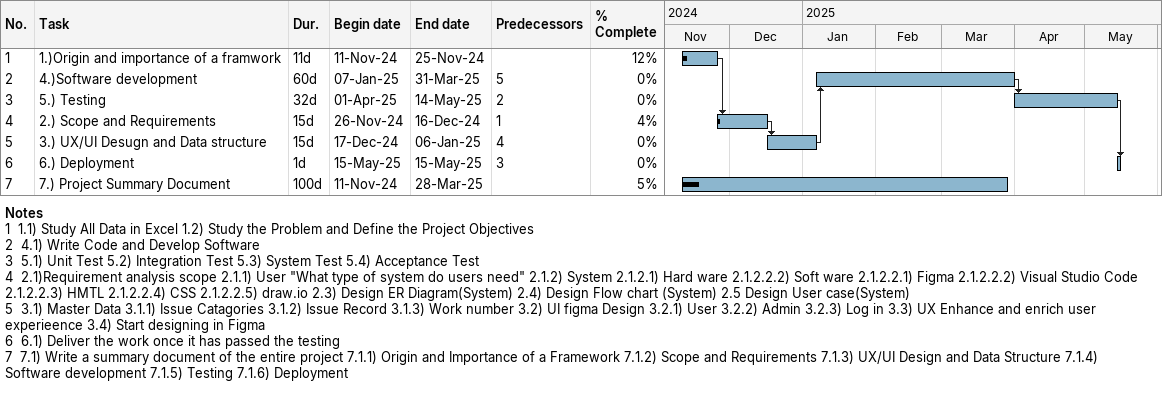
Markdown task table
| ID | Task | Duration | Start | Finish | Predecessors | % complete |
|---|---|---|---|---|---|---|
| 1 | 1.)Origin and importance of a framwork | 11d | 2024-11-11 | 2024-11-25 |  | 12 |
| 2 | 4.)Software development | 60d | 2025-01-07 | 2025-03-31 | 5 | 0 |
| 3 | 5.) Testing | 32d | 2025-04-01 | 2025-05-14 | 2 | 0 |
| 4 | 2.) Scope and Requirements | 15d | 2024-11-26 | 2024-12-16 | 1 | 4 |
| 5 | 3.) UX/UI Desugn and Data structure | 15d | 2024-12-17 | 2025-01-06 | 4 | 0 |
| 6 | 6.) Deployment | 1d | 2025-05-15 | 2025-05-15 | 3 | 0 |
| 7 | 7.) Project Summary Document | 100d | 2024-11-11 | 2025-03-28 |  | 5 |

Notes
- 1: 1.1) Study All Data in Excel 1.2) Study the Problem and Define the Project Objectives
- 2: 4.1) Write Code and Develop Software
- 3: 5.1) Unit Test 5.2) Integration Test 5.3) System Test 5.4) Acceptance Test
- 4: 2.1)Requirement analysis scope 2.1.1) User "What type of system do users need" 2.1.2) System 2.1.2.1) Hard ware 2.1.2.2.2) Soft ware 2.1.2.2.1) Figma 2.1.2.2.2) Visual Studio Code 2.1.2.2.3) HMTL 2.1.2.2.4) CSS 2.1.2.2.5) draw.io 2.3) Design ER Diagram(System) 2.4) Design Flow chart (System) 2.5 Design User case(System)
- 5: 3.1) Master Data 3.1.1) Issue Catagories 3.1.2) Issue Record 3.1.3) Work number 3.2) UI figma Design 3.2.1) User 3.2.2) Admin 3.2.3) Log in 3.3) UX Enhance and enrich user experieence 3.4) Start designing in Figma
- 6: 6.1) Deliver the work once it has passed the testing
- 7: 7.1) Write a summary document of the entire project 7.1.1) Origin and Importance of a Framework 7.1.2) Scope and Requirements 7.1.3) UX/UI Design and Data Structure 7.1.4) Software development 7.1.5) Testing 7.1.6) Deployment
